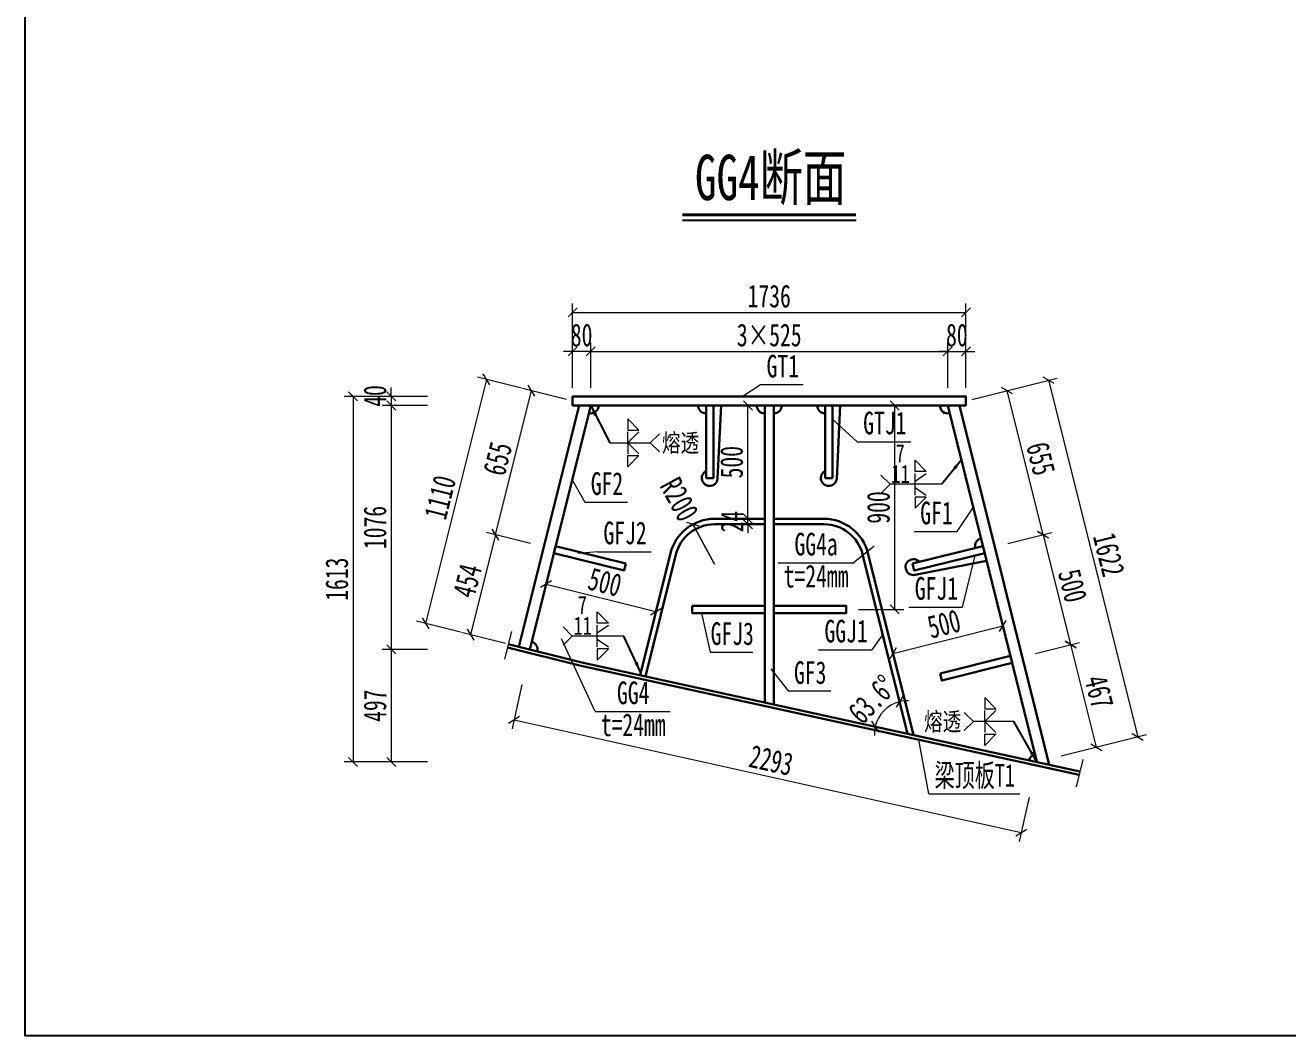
# Model space of a CAD drawing. Header units: millimetres. Extents: x -89049 to 410567, y -307459 to -100425.
# Drawn here: x 119973 to 125545, y -267986 to -263526 of the extents above; entities that cross this region are included whole.
import ezdxf
from ezdxf.enums import TextEntityAlignment as Align

# ---------------------------------------------------------------- set-up
doc = ezdxf.new("R2010")
doc.units = ezdxf.units.MM
doc.layers.get('Defpoints').update_dxf_attribs({"color": 8})
for name, color, linetype, lineweight in [('Dim', 4, 'Continuous', 15), ('文字', 7, 'Continuous', 15), ('标注线及字体', 2, 'Continuous', 15), ('桥 构造粗实', 1, 'Continuous', 30), ('细实线', 4, 'Continuous', 15)]:
    doc.layers.add(name, color=color, linetype=linetype, lineweight=lineweight)
doc.layers.add('Text', color=4, linetype='Continuous')
doc.styles.add('111', font='', dxfattribs={"width": 0.7})
doc.styles.add('BM_Dim', font='', dxfattribs={"width": 0.85})
doc.styles.add('SMEDI', font='', dxfattribs={"width": 0.75})
doc.styles.get("Standard").update_dxf_attribs({"font": ''})
doc.styles.get('111').set_extended_font_data('仿宋_GB2312')
doc.styles.get('BM_Dim').set_extended_font_data('仿宋_GB2312')
doc.styles.get('SMEDI').set_extended_font_data('仿宋_GB2312')
doc.styles.get('Standard').set_extended_font_data('仿宋_GB2312')
doc.dimstyles.new('200', dxfattribs={"dimscale": 0, "dimtxt": 2.5, "dimasz": 1, "dimexe": 1, "dimexo": 1, "dimgap": 0.6, "dimtad": 1, "dimdec": 0, "dimdsep": 46, "dimtxsty": '111', "dimblk": 'OBLIQUE', "dimcen": 0, "dimclrd": 4, "dimclre": 4, "dimclrt": 4, "dimadec": 1, "dimazin": 2, "dimtfac": 1, "dimtdec": 0, "dimtix": 1, "dimtmove": 2, "dimatfit": 3, "dimfxl": 4, "dimfxlon": 1, "dimtolj": 1, "dimlwd": -1, "dimlwe": -1, "dimarcsym": 0})
doc.dimstyles.new('MSteel_1.0_1.0', dxfattribs={"dimtxt": 3, "dimasz": 1.2, "dimexe": 1, "dimexo": 1, "dimgap": 1, "dimtad": 3, "dimtoh": 1, "dimdec": 0, "dimzin": 0, "dimdsep": 46, "dimtxsty": 'Standard', "dimblk": 'ARCHTICK', "dimcen": 0.09, "dimclrd": 3, "dimclre": 3, "dimadec": 0, "dimazin": 0, "dimtfac": 1, "dimtdec": 4, "dimtofl": 0, "dimtmove": 0, "dimatfit": 3, "dimfxl": 1, "dimtolj": 1, "dimtzin": 0, "dimarcsym": 0})

# ---------------------------------------------------------------- blocks, each defined once
blk = doc.blocks.new('28-280过焊孔')
at = {"layer": '桥 构造粗实', "color": 7}
blk.add_line((51, 0), (35, 321.7), dxfattribs=at)
for centre, start, end in [((0, 320), 2.8591, 242.8016), ((-16, 0), 90, 180)]:
    blk.add_arc(centre, 35, start, end, dxfattribs=at)
blk = doc.blocks.new('_Oblique')
at = {"color": 0, "linetype": 'ByBlock', "lineweight": -2}
blk.add_line((-0.5, -0.5), (0.5, 0.5), dxfattribs=at)
blk = doc.blocks.new('*D2071')
at = {"layer": 'Defpoints', "color": 0, "transparency": 16777216}
for p in [(122199.5, -266280.7), (124437.8, -266777.4), (124368.7, -267088.7)]:
    blk.add_point(p, dxfattribs=at)
at = {"layer": '细实线', "color": 4, "transparency": 16777216}
for p, q in [((122165, -266435.8), (122121.7, -266631)), ((122130.4, -266592), (124368.7, -267088.7)), ((124403.4, -266932.5), (124360, -267127.8))]:
    blk.add_line(p, q, dxfattribs=at)
at = {"layer": '细实线', "color": 4, "transparency": 16777216, "xscale": 40, "yscale": 40, "zscale": 40}
for p, rotation in [((122130.4, -266592), 167.4872727370561), ((124368.7, -267088.7), 347.4872727370562)]:
    blk.add_blockref('_Oblique', p, dxfattribs=dict(at, rotation=rotation))
at = {"layer": '细实线', "color": 4, "transparency": 16777216, "insert": (123265, -266770.5), "char_height": 100, "attachment_point": 5, "rotation": 347.4873, "style": '111'}
blk.add_mtext('\\A1;2293', dxfattribs=at)
blk = doc.blocks.new('全融透2')
at = {"layer": 'Dim'}
blk.add_line((0, 0), (-4.48, 0), dxfattribs=at)
for points in [[(-3.23, 2.65), (-3.23, 1.41), (-2, 1.41)], [(-3.23, -2.65), (-3.23, -1.41), (-2, -1.41)]]:
    blk.add_lwpolyline(points, close=True, dxfattribs=at)
for points in [[(-5.48, 1), (-4.48, 0), (-5.48, -1)], [(-2, 1.21), (-3.23, 0), (-3.23, 1.21)], [(-2, -1.21), (-3.23, 0), (-3.23, -1.21)]]:
    blk.add_lwpolyline(points, dxfattribs=at)
at = {"layer": 'Text', "style": 'SMEDI', "width": 0.75}
blk.add_text('熔透', height=2, dxfattribs=at).set_placement((-9.92, 0), align=Align.MIDDLE_LEFT)
blk = doc.blocks.new('_ArchTick')
at = {"color": 0, "linetype": 'ByBlock', "const_width": 0.15}
blk.add_lwpolyline([(-0.5, -0.5), (0.5, 0.5)], dxfattribs=at)
blk = doc.blocks.new('全融透1')
at = {"layer": 'Dim'}
blk.add_line((0, 0), (4.48, 0), dxfattribs=at)
for points in [[(2, 2.65), (2, 1.41), (3.23, 1.41)], [(2, -2.65), (2, -1.41), (3.23, -1.41)]]:
    blk.add_lwpolyline(points, close=True, dxfattribs=at)
for points in [[(3.23, 1.21), (2, 0), (2, 1.21)], [(3.23, -1.21), (2, 0), (2, -1.21)], [(5.48, 1), (4.48, 0), (5.48, -1)]]:
    blk.add_lwpolyline(points, dxfattribs=at)
at = {"layer": 'Text', "style": 'SMEDI', "width": 0.75}
blk.add_text('熔透', height=2, dxfattribs=at).set_placement((5.77, 0), align=Align.MIDDLE_LEFT)
blk = doc.blocks.new('半融透2')
at = {"layer": 'Dim'}
for p, q in [((0, 0), (-5.71, 0)), ((-2.95, 0.34), (-1.72, 1.21)), ((-2.95, -0.34), (-1.72, -1.21))]:
    blk.add_line(p, q, dxfattribs=at)
for points in [[(-1.72, 1.41), (-2.95, 1.41), (-2.95, 2.65)], [(-1.72, -1.41), (-2.95, -1.41), (-2.95, -2.65)]]:
    blk.add_lwpolyline(points, close=True, dxfattribs=at)
for points in [[(-6.71, -1), (-5.71, 0), (-6.71, 1)], [(-2.95, -1.21), (-2.95, 0), (-2.95, 1.21)]]:
    blk.add_lwpolyline(points, dxfattribs=at)
at = {"layer": 'Text', "style": 'SMEDI', "width": 0.75}
blk.add_text('7', height=2, dxfattribs=at).set_placement((-5.1, 3.42), align=Align.MIDDLE_LEFT)
blk = doc.blocks.new('*D2108')
at = {"layer": 'Defpoints', "color": 0, "transparency": 16777216}
for p in [(122388.6, -264965.4), (122388.6, -265204.2), (122468.6, -265204.2)]:
    blk.add_point(p, dxfattribs=at)
at = {"layer": '细实线', "color": 4, "transparency": 16777216}
for p, q in [((122388.6, -264965.4), (122348.6, -264965.4)), ((122388.6, -265125.4), (122388.6, -264925.4)), ((122468.6, -264965.4), (122388.6, -264965.4)), ((122468.6, -265125.4), (122468.6, -264925.4)), ((122468.6, -264965.4), (122508.6, -264965.4))]:
    blk.add_line(p, q, dxfattribs=at)
at = {"layer": '细实线', "color": 4, "transparency": 16777216, "xscale": 40, "yscale": 40, "zscale": 40}
blk.add_blockref('_Oblique', (122388.6, -264965.4), dxfattribs=at)
at = {"layer": '细实线', "color": 4, "transparency": 16777216, "xscale": 40, "yscale": 40, "zscale": 40, "rotation": 180}
blk.add_blockref('_Oblique', (122468.6, -264965.4), dxfattribs=at)
at = {"layer": '细实线', "color": 4, "transparency": 16777216, "insert": (122428.6, -264893.8), "char_height": 100, "attachment_point": 5, "style": '111'}
blk.add_mtext('\\A1;80', dxfattribs=at)
blk = doc.blocks.new('*D2109')
at = {"layer": 'Defpoints', "color": 0, "transparency": 16777216}
for p in [(124044.5, -264965.4), (122468.6, -265204.2), (124044.5, -265204.1)]:
    blk.add_point(p, dxfattribs=at)
at = {"layer": '细实线', "color": 4, "transparency": 16777216}
for p, q in [((122468.6, -265125.4), (122468.6, -264925.4)), ((122468.6, -264965.4), (124044.5, -264965.4)), ((124044.5, -265125.4), (124044.5, -264925.4))]:
    blk.add_line(p, q, dxfattribs=at)
at = {"layer": '细实线', "color": 4, "transparency": 16777216, "xscale": 40, "yscale": 40, "zscale": 40, "rotation": 180}
blk.add_blockref('_Oblique', (122468.6, -264965.4), dxfattribs=at)
at = {"layer": '细实线', "color": 4, "transparency": 16777216, "xscale": 40, "yscale": 40, "zscale": 40}
blk.add_blockref('_Oblique', (124044.5, -264965.4), dxfattribs=at)
at = {"layer": '细实线', "color": 4, "transparency": 16777216, "insert": (123256.5, -264893.8), "char_height": 100, "attachment_point": 5, "style": '111'}
blk.add_mtext('\\A1;3×525', dxfattribs=at)
blk = doc.blocks.new('*D2110')
at = {"layer": 'Defpoints', "color": 0, "transparency": 16777216}
for p in [(124124.5, -264965.4), (124044.5, -265204.1), (124124.5, -265203.2)]:
    blk.add_point(p, dxfattribs=at)
at = {"layer": '细实线', "color": 4, "transparency": 16777216}
for p, q in [((124044.5, -264965.4), (124004.5, -264965.4)), ((124044.5, -265125.4), (124044.5, -264925.4)), ((124044.5, -264965.4), (124124.5, -264965.4)), ((124124.5, -265125.4), (124124.5, -264925.4)), ((124124.5, -264965.4), (124164.5, -264965.4))]:
    blk.add_line(p, q, dxfattribs=at)
at = {"layer": '细实线', "color": 4, "transparency": 16777216, "xscale": 40, "yscale": 40, "zscale": 40}
blk.add_blockref('_Oblique', (124044.5, -264965.4), dxfattribs=at)
at = {"layer": '细实线', "color": 4, "transparency": 16777216, "xscale": 40, "yscale": 40, "zscale": 40, "rotation": 180}
blk.add_blockref('_Oblique', (124124.5, -264965.4), dxfattribs=at)
at = {"layer": '细实线', "color": 4, "transparency": 16777216, "insert": (124084.5, -264893.8), "char_height": 100, "attachment_point": 5, "style": '111'}
blk.add_mtext('\\A1;80', dxfattribs=at)
blk = doc.blocks.new('*D2111')
at = {"layer": 'Defpoints', "color": 0, "transparency": 16777216}
for p in [(124124.5, -264793.4), (122388.6, -265164.2), (124124.5, -265164.1)]:
    blk.add_point(p, dxfattribs=at)
at = {"layer": '细实线', "color": 4, "transparency": 16777216}
for p, q in [((122388.6, -264953.4), (122388.6, -264753.4)), ((122388.6, -264793.4), (124124.5, -264793.4)), ((124124.5, -264953.4), (124124.5, -264753.4))]:
    blk.add_line(p, q, dxfattribs=at)
at = {"layer": '细实线', "color": 4, "transparency": 16777216, "xscale": 40, "yscale": 40, "zscale": 40, "rotation": 180}
blk.add_blockref('_Oblique', (122388.6, -264793.4), dxfattribs=at)
at = {"layer": '细实线', "color": 4, "transparency": 16777216, "xscale": 40, "yscale": 40, "zscale": 40}
blk.add_blockref('_Oblique', (124124.5, -264793.4), dxfattribs=at)
at = {"layer": '细实线', "color": 4, "transparency": 16777216, "insert": (123256.5, -264721.9), "char_height": 100, "attachment_point": 5, "style": '111'}
blk.add_mtext('\\A1;1736', dxfattribs=at)
blk = doc.blocks.new('*D2130')
at = {"layer": 'Defpoints', "color": 0, "transparency": 16777216}
for p in [(122207.1, -265138.6), (122468.9, -265204.2), (122309.7, -265839.8)]:
    blk.add_point(p, dxfattribs=at)
at = {"layer": '细实线', "color": 4, "transparency": 16777216}
for p, q in [((122362.3, -265177.5), (122168.3, -265128.9)), ((122047.9, -265774.2), (122207.1, -265138.6)), ((122203.1, -265813.1), (122009.1, -265764.5))]:
    blk.add_line(p, q, dxfattribs=at)
at = {"layer": '细实线', "color": 4, "transparency": 16777216, "xscale": 40, "yscale": 40, "zscale": 40}
for p, rotation in [((122207.1, -265138.6), 75.94063337648075), ((122047.9, -265774.2), 255.9406333764807)]:
    blk.add_blockref('_Oblique', p, dxfattribs=dict(at, rotation=rotation))
at = {"layer": '细实线', "color": 4, "transparency": 16777216, "insert": (122058.1, -265439), "char_height": 100, "attachment_point": 5, "rotation": 75.9406, "style": '111'}
blk.add_mtext('\\A1;655', dxfattribs=at)
blk = doc.blocks.new('*D2131')
at = {"layer": 'Defpoints', "color": 0, "transparency": 16777216}
for p in [(122468.9, -265204.2), (121739.2, -266165.6), (122199.6, -266280.7)]:
    blk.add_point(p, dxfattribs=at)
at = {"layer": '细实线', "color": 4, "transparency": 16777216}
for p, q in [((122008.5, -265089), (121739.2, -266165.6)), ((122163.7, -265127.8), (121969.7, -265079.3)), ((121894.4, -266204.4), (121700.4, -266155.9))]:
    blk.add_line(p, q, dxfattribs=at)
at = {"layer": '细实线', "color": 4, "transparency": 16777216, "xscale": 40, "yscale": 40, "zscale": 40}
for p, rotation in [((122008.5, -265089), 75.9564740430607), ((121739.2, -266165.6), 255.9564740430607)]:
    blk.add_blockref('_Oblique', p, dxfattribs=dict(at, rotation=rotation))
at = {"layer": '细实线', "color": 4, "transparency": 16777216, "insert": (121804.4, -265609.9), "char_height": 100, "attachment_point": 5, "rotation": 75.9565, "style": '111'}
blk.add_mtext('\\A1;1110', dxfattribs=at)
blk = doc.blocks.new('*D2134')
at = {"layer": 'Defpoints', "color": 0, "transparency": 16777216}
for p in [(122309.7, -265839.8), (121937.9, -266215.4), (122199.6, -266280.7)]:
    blk.add_point(p, dxfattribs=at)
at = {"layer": '细实线', "color": 4, "transparency": 16777216}
for p, q in [((122048, -265774.4), (121937.9, -266215.4)), ((122203.2, -265813.2), (122009.2, -265764.7)), ((122093.1, -266254.1), (121899.1, -266205.7))]:
    blk.add_line(p, q, dxfattribs=at)
at = {"layer": '细实线', "color": 4, "transparency": 16777216, "xscale": 40, "yscale": 40, "zscale": 40}
for p, rotation in [((122048, -265774.4), 75.97931188525824), ((121937.9, -266215.4), 255.9793118852582)]:
    blk.add_blockref('_Oblique', p, dxfattribs=dict(at, rotation=rotation))
at = {"layer": '细实线', "color": 4, "transparency": 16777216, "insert": (121924.5, -265977.8), "char_height": 100, "attachment_point": 5, "rotation": 75.9793, "style": '111'}
blk.add_mtext('\\A1;454', dxfattribs=at)
blk = doc.blocks.new('*D2150')
at = {"layer": 'Defpoints', "color": 0, "transparency": 16777216}
for p in [(124306, -265138.6), (124044.2, -265204.2), (124203.4, -265839.8)]:
    blk.add_point(p, dxfattribs=at)
at = {"layer": '细实线', "color": 4, "transparency": 16777216}
for p, q in [((124150.7, -265177.5), (124344.8, -265128.9)), ((124465.1, -265774.2), (124306, -265138.6)), ((124309.9, -265813.1), (124503.9, -265764.5))]:
    blk.add_line(p, q, dxfattribs=at)
at = {"layer": '细实线', "color": 4, "transparency": 16777216, "xscale": 40, "yscale": 40, "zscale": 40}
for p, rotation in [((124306, -265138.6), 104.0593477745099), ((124465.1, -265774.2), 284.0593477745098)]:
    blk.add_blockref('_Oblique', p, dxfattribs=dict(at, rotation=rotation))
at = {"layer": '细实线', "color": 4, "transparency": 16777216, "insert": (124455, -265439), "char_height": 100, "attachment_point": 5, "rotation": 284.0593, "style": '111'}
blk.add_mtext('\\A1;655', dxfattribs=at)
blk = doc.blocks.new('*D2151')
at = {"layer": 'Defpoints', "color": 0, "transparency": 16777216}
for p in [(124044.2, -265204.2), (124882.4, -266666.2), (124437.8, -266777.4)]:
    blk.add_point(p, dxfattribs=at)
at = {"layer": '细实线', "color": 4, "transparency": 16777216}
for p, q in [((124333.6, -265131.7), (124527.7, -265083.2)), ((124488.9, -265092.9), (124882.4, -266666.2)), ((124727.2, -266705), (124921.2, -266656.5))]:
    blk.add_line(p, q, dxfattribs=at)
at = {"layer": '细实线', "color": 4, "transparency": 16777216, "xscale": 40, "yscale": 40, "zscale": 40}
for p, rotation in [((124488.9, -265092.9), 104.0452885664185), ((124882.4, -266666.2), 284.0452885664185)]:
    blk.add_blockref('_Oblique', p, dxfattribs=dict(at, rotation=rotation))
at = {"layer": '细实线', "color": 4, "transparency": 16777216, "insert": (124755.1, -265862.2), "char_height": 100, "attachment_point": 5, "rotation": 284.0453, "style": '111'}
blk.add_mtext('\\A1;1622', dxfattribs=at)
blk = doc.blocks.new('*D2152')
at = {"layer": 'Defpoints', "color": 0, "transparency": 16777216}
for p in [(124203.4, -265839.8), (124586.2, -266259.4), (124324.6, -266324.8)]:
    blk.add_point(p, dxfattribs=at)
at = {"layer": '细实线', "color": 4, "transparency": 16777216}
for p, q in [((124309.7, -265813.2), (124503.8, -265764.7)), ((124465, -265774.4), (124586.2, -266259.4)), ((124431, -266298.2), (124625, -266249.7))]:
    blk.add_line(p, q, dxfattribs=at)
at = {"layer": '细实线', "color": 4, "transparency": 16777216, "xscale": 40, "yscale": 40, "zscale": 40}
for p, rotation in [((124465, -265774.4), 104.035832590156), ((124586.2, -266259.4), 284.035832590156)]:
    blk.add_blockref('_Oblique', p, dxfattribs=dict(at, rotation=rotation))
at = {"layer": '细实线', "color": 4, "transparency": 16777216, "insert": (124595, -265999.5), "char_height": 100, "attachment_point": 5, "rotation": 284.0358, "style": '111'}
blk.add_mtext('\\A1;500', dxfattribs=at)
blk = doc.blocks.new('*D2153')
at = {"layer": 'Defpoints', "color": 0, "transparency": 16777216}
for p in [(124324.6, -266324.8), (124699.4, -266712), (124437.8, -266777.4)]:
    blk.add_point(p, dxfattribs=at)
at = {"layer": '细实线', "color": 4, "transparency": 16777216}
for p, q in [((124431, -266298.2), (124625, -266249.7)), ((124586.2, -266259.4), (124699.4, -266712)), ((124544.2, -266750.8), (124738.2, -266702.3))]:
    blk.add_line(p, q, dxfattribs=at)
at = {"layer": '细实线', "color": 4, "transparency": 16777216, "xscale": 40, "yscale": 40, "zscale": 40}
for p, rotation in [((124586.2, -266259.4), 104.0356763783183), ((124699.4, -266712), 284.0356763783183)]:
    blk.add_blockref('_Oblique', p, dxfattribs=dict(at, rotation=rotation))
at = {"layer": '细实线', "color": 4, "transparency": 16777216, "insert": (124712.2, -266468.4), "char_height": 100, "attachment_point": 5, "rotation": 284.0357, "style": '111'}
blk.add_mtext('\\A1;467', dxfattribs=at)
blk = doc.blocks.new('*D2162')
at = {"layer": 'Defpoints', "color": 0, "transparency": 16777216}
for p in [(122388.6, -265164.2), (121588.6, -265204.2), (122388.6, -265204.2)]:
    blk.add_point(p, dxfattribs=at)
at = {"layer": '细实线', "color": 4, "transparency": 16777216}
for p, q in [((121588.6, -265164.2), (121588.6, -265124.2)), ((121748.6, -265164.2), (121548.6, -265164.2)), ((121588.6, -265164.2), (121588.6, -265204.2)), ((121748.6, -265204.2), (121548.6, -265204.2)), ((121588.6, -265204.2), (121588.6, -265244.2))]:
    blk.add_line(p, q, dxfattribs=at)
at = {"layer": '细实线', "color": 4, "transparency": 16777216, "xscale": 40, "yscale": 40, "zscale": 40}
for p, rotation in [((121588.6, -265164.2), 270), ((121588.6, -265204.2), 90)]:
    blk.add_blockref('_Oblique', p, dxfattribs=dict(at, rotation=rotation))
at = {"layer": '细实线', "color": 4, "transparency": 16777216, "insert": (121517, -265162.1), "char_height": 100, "attachment_point": 5, "rotation": 90, "style": '111'}
blk.add_mtext('\\A1;40', dxfattribs=at)
blk = doc.blocks.new('*D2163')
at = {"layer": 'Defpoints', "color": 0, "transparency": 16777216}
for p in [(122388.6, -265204.2), (121588.6, -266280.6), (122199.2, -266280.6)]:
    blk.add_point(p, dxfattribs=at)
at = {"layer": '细实线', "color": 4, "transparency": 16777216}
for p, q in [((121748.6, -265204.2), (121548.6, -265204.2)), ((121588.6, -265204.2), (121588.6, -266280.6)), ((121748.6, -266280.6), (121548.6, -266280.6))]:
    blk.add_line(p, q, dxfattribs=at)
at = {"layer": '细实线', "color": 4, "transparency": 16777216, "xscale": 40, "yscale": 40, "zscale": 40}
for p, rotation in [((121588.6, -265204.2), 90), ((121588.6, -266280.6), 270)]:
    blk.add_blockref('_Oblique', p, dxfattribs=dict(at, rotation=rotation))
at = {"layer": '细实线', "color": 4, "transparency": 16777216, "insert": (121517, -265742.4), "char_height": 100, "attachment_point": 5, "rotation": 90, "style": '111'}
blk.add_mtext('\\A1;1076', dxfattribs=at)
blk = doc.blocks.new('*D2164')
at = {"layer": 'Defpoints', "color": 0, "transparency": 16777216}
for p in [(122199.2, -266280.6), (121588.6, -266777.4), (124437.8, -266777.4)]:
    blk.add_point(p, dxfattribs=at)
at = {"layer": '细实线', "color": 4, "transparency": 16777216}
for p, q in [((121748.6, -266280.6), (121548.6, -266280.6)), ((121588.6, -266280.6), (121588.6, -266777.4)), ((121748.6, -266777.4), (121548.6, -266777.4))]:
    blk.add_line(p, q, dxfattribs=at)
at = {"layer": '细实线', "color": 4, "transparency": 16777216, "xscale": 40, "yscale": 40, "zscale": 40}
for p, rotation in [((121588.6, -266280.6), 90), ((121588.6, -266777.4), 270)]:
    blk.add_blockref('_Oblique', p, dxfattribs=dict(at, rotation=rotation))
at = {"layer": '细实线', "color": 4, "transparency": 16777216, "insert": (121517, -266529), "char_height": 100, "attachment_point": 5, "rotation": 90, "style": '111'}
blk.add_mtext('\\A1;497', dxfattribs=at)
blk = doc.blocks.new('*D2165')
at = {"layer": 'Defpoints', "color": 0, "transparency": 16777216}
for p in [(122388.6, -265164.2), (121420.2, -266777.4), (124437.8, -266777.4)]:
    blk.add_point(p, dxfattribs=at)
at = {"layer": '细实线', "color": 4, "transparency": 16777216}
for p, q in [((121580.2, -265164.2), (121380.2, -265164.2)), ((121420.2, -265164.2), (121420.2, -266777.4)), ((121580.2, -266777.4), (121380.2, -266777.4))]:
    blk.add_line(p, q, dxfattribs=at)
at = {"layer": '细实线', "color": 4, "transparency": 16777216, "xscale": 40, "yscale": 40, "zscale": 40}
for p, rotation in [((121420.2, -265164.2), 90), ((121420.2, -266777.4), 270)]:
    blk.add_blockref('_Oblique', p, dxfattribs=dict(at, rotation=rotation))
at = {"layer": '细实线', "color": 4, "transparency": 16777216, "insert": (121348.7, -265970.8), "char_height": 100, "attachment_point": 5, "rotation": 90, "style": '111'}
blk.add_mtext('\\A1;1613', dxfattribs=at)
blk = doc.blocks.new('*D2175')
at = {"layer": 'Defpoints', "color": 0, "transparency": 16777216}
for p in [(122305.2, -265857.8), (122790.3, -265979.1), (122756.6, -266113.7)]:
    blk.add_point(p, dxfattribs=at)
at = {"layer": '细实线', "color": 4, "transparency": 16777216}
for p, q in [((122295.5, -265896.6), (122261.8, -266031.2)), ((122271.5, -265992.4), (122756.6, -266113.7)), ((122780.6, -266017.9), (122746.9, -266152.5))]:
    blk.add_line(p, q, dxfattribs=at)
at = {"layer": '细实线', "color": 4, "transparency": 16777216, "xscale": 40, "yscale": 40, "zscale": 40}
for p, rotation in [((122271.5, -265992.4), 165.9641674661375), ((122756.6, -266113.7), 345.9641674661374)]:
    blk.add_blockref('_Oblique', p, dxfattribs=dict(at, rotation=rotation))
at = {"layer": '细实线', "color": 4, "transparency": 16777216, "insert": (122531.4, -265983.6), "char_height": 100, "attachment_point": 5, "rotation": 345.9642, "style": '111'}
blk.add_mtext('\\A1;500', dxfattribs=at)
blk = doc.blocks.new('*D2177')
at = {"layer": 'Defpoints', "color": 0, "transparency": 16777216}
for p in [(124243.7, -266001.3), (123758.7, -266122.6), (124287.7, -266176.9)]:
    blk.add_point(p, dxfattribs=at)
at = {"layer": '细实线', "color": 4, "transparency": 16777216}
for p, q in [((124253.5, -266040.1), (124297.4, -266215.7)), ((123768.4, -266161.4), (123812.3, -266337)), ((123802.6, -266298.2), (124287.7, -266176.9))]:
    blk.add_line(p, q, dxfattribs=at)
at = {"layer": '细实线', "color": 4, "transparency": 16777216, "xscale": 40, "yscale": 40, "zscale": 40}
for p, rotation in [((124287.7, -266176.9), 14.03583253364443), ((123802.6, -266298.2), 194.0358325336445)]:
    blk.add_blockref('_Oblique', p, dxfattribs=dict(at, rotation=rotation))
at = {"layer": '细实线', "color": 4, "transparency": 16777216, "insert": (124027.8, -266168.1), "char_height": 100, "attachment_point": 5, "rotation": 14.0358, "style": '111'}
blk.add_mtext('\\A1;500', dxfattribs=at)
blk = doc.blocks.new('*D2182')
at = {"layer": 'Defpoints', "color": 0, "transparency": 16777216}
for p in [(123162.5, -265704.2), (123274.2, -265704.2), (123274.2, -265728.2)]:
    blk.add_point(p, dxfattribs=at)
at = {"layer": '细实线', "color": 4, "transparency": 16777216}
for p, q in [((123162.5, -265704.2), (123162.5, -265664.2)), ((123234.2, -265704.2), (123122.5, -265704.2)), ((123234.2, -265728.2), (123122.5, -265728.2)), ((123162.5, -265728.2), (123162.5, -265704.2)), ((123162.5, -265728.2), (123162.5, -265768.2))]:
    blk.add_line(p, q, dxfattribs=at)
at = {"layer": '细实线', "color": 4, "transparency": 16777216, "xscale": 40, "yscale": 40, "zscale": 40}
for p, rotation in [((123162.5, -265704.2), 270), ((123162.5, -265728.2), 90)]:
    blk.add_blockref('_Oblique', p, dxfattribs=dict(at, rotation=rotation))
at = {"layer": '细实线', "color": 4, "transparency": 16777216, "insert": (123092, -265716.2), "char_height": 100, "attachment_point": 5, "rotation": 90, "style": '111'}
blk.add_mtext('\\A1;24', dxfattribs=at)
blk = doc.blocks.new('*D2183')
at = {"layer": 'Defpoints', "color": 0, "transparency": 16777216}
for p in [(123162.5, -265204.1), (123274.2, -265204.1), (123274.2, -265704.2)]:
    blk.add_point(p, dxfattribs=at)
at = {"layer": '细实线', "color": 4, "transparency": 16777216}
for p, q in [((123234.2, -265204.1), (123122.5, -265204.1)), ((123162.5, -265704.2), (123162.5, -265204.1)), ((123234.2, -265704.2), (123122.5, -265704.2))]:
    blk.add_line(p, q, dxfattribs=at)
at = {"layer": '细实线', "color": 4, "transparency": 16777216, "xscale": 40, "yscale": 40, "zscale": 40}
for p, rotation in [((123162.5, -265204.1), 90), ((123162.5, -265704.2), 270)]:
    blk.add_blockref('_Oblique', p, dxfattribs=dict(at, rotation=rotation))
at = {"layer": '细实线', "color": 4, "transparency": 16777216, "insert": (123090.9, -265454.2), "char_height": 100, "attachment_point": 5, "rotation": 90, "style": '111'}
blk.add_mtext('\\A1;500', dxfattribs=at)
blk = doc.blocks.new('*D2186')
at = {"layer": 'Defpoints', "color": 0, "transparency": 16777216}
for p in [(122919.5, -265728.5), (123015.1, -265904.2)]:
    blk.add_point(p, dxfattribs=at)
at = {"layer": '细实线', "color": 4, "transparency": 16777216}
for p, q in [((122919.5, -265728.5), (123015.1, -265904.2)), ((123015.1, -265904.2), (122919.5, -265728.5))]:
    blk.add_line(p, q, dxfattribs=at)
at = {"layer": '细实线', "color": 4, "transparency": 16777216, "xscale": 40, "yscale": 40, "zscale": 40, "rotation": 118.574258842045}
blk.add_blockref('_Oblique', (122919.5, -265728.5), dxfattribs=at)
at = {"layer": '细实线', "color": 4, "transparency": 16777216, "insert": (122859.4, -265618.2), "char_height": 100, "attachment_point": 5, "rotation": 298.5743, "style": '111'}
blk.add_mtext('\\A1;R200', dxfattribs=at)
blk = doc.blocks.new('*D4486')
at = {"layer": 'Defpoints', "color": 0, "transparency": 16777216}
for p in [(123596.5, -265204.2), (123810.2, -265204.2), (123596.5, -266104.2)]:
    blk.add_point(p, dxfattribs=at)
at = {"layer": '细实线', "color": 4, "transparency": 16777216}
for p, q in [((123650.2, -265204.2), (123850.2, -265204.2)), ((123810.2, -266104.2), (123810.2, -265204.2)), ((123650.2, -266104.2), (123850.2, -266104.2))]:
    blk.add_line(p, q, dxfattribs=at)
at = {"layer": '细实线', "color": 4, "transparency": 16777216, "xscale": 40, "yscale": 40, "zscale": 40}
for p, rotation in [((123810.2, -265204.2), 90), ((123810.2, -266104.2), 270)]:
    blk.add_blockref('_Oblique', p, dxfattribs=dict(at, rotation=rotation))
at = {"layer": '细实线', "color": 4, "transparency": 16777216, "insert": (123738.6, -265654.2), "char_height": 100, "attachment_point": 5, "rotation": 90, "style": '111'}
blk.add_mtext('\\A1;900', dxfattribs=at)
blk = doc.blocks.new('*D4536')
at = {"layer": 'Defpoints', "color": 0, "transparency": 16777216}
for p in [(123668.7, -265861.5), (122429.7, -266338.1), (123782.5, -266533.7), (123866.4, -266652.4), (124627.6, -266819)]:
    blk.add_point(p, dxfattribs=at)
at = {"layer": '细实线', "color": 4, "transparency": 16777216}
for start, end in [(104.0361, 167.6607), (88.218, 104.0361), (167.6607, 183.4787)]:
    blk.add_arc((123866.4, -266652.4), 145.3, start, end, dxfattribs=at)
at = {"layer": '细实线', "color": 4, "transparency": 16777216, "xscale": 40, "yscale": 40, "zscale": 40}
for p, rotation in [((123831.2, -266511.4), 194.0360663278278), ((123724.4, -266621.4), 77.66071272345046)]:
    blk.add_blockref('_Oblique', p, dxfattribs=dict(at, rotation=rotation))
at = {"layer": '细实线', "color": 4, "transparency": 16777216, "insert": (123710.8, -266501.3), "char_height": 100, "attachment_point": 5, "rotation": 45.8484, "style": '111'}
blk.add_mtext('\\A1;63.6%%d', dxfattribs=at)

msp = doc.modelspace()

# ---------------------------------------------------------------- linework, layer by layer
at = {"color": 4}
msp.add_line((122873.5, -264386.7), (123639.5, -264386.7), dxfattribs=at)
at = {"color": 6, "const_width": 14.4}
msp.add_lwpolyline([(122873.5, -264362.7), (123639.5, -264362.7)], dxfattribs=at)
at = {"layer": 'Defpoints'}
msp.add_lwpolyline([(119973.4, -257753.6), (135373.4, -257753.6), (135373.4, -267985.6), (119973.4, -267985.6)], close=True, dxfattribs=at)
at = {"layer": '桥 构造粗实'}
for p, q in [((122417.1, -265204.2), (122151, -266268.6)), ((122468.6, -265204.2), (122199.5, -266280.7)), ((123236.5, -266514.7), (123236.5, -265204.2)), ((123276.5, -266523.4), (123276.5, -265204.2)), ((124044.5, -265204.1), (124437.8, -266777.4)), ((124096, -265204.1), (124492.3, -266789.4))]:
    msp.add_line(p, q, dxfattribs=at)
msp.add_lwpolyline([(122388.6, -265204.2), (122388.6, -265164.2), (124124.5, -265164.1), (124124.5, -265204.1)], close=True, dxfattribs=at)
at = {"layer": '桥 构造粗实', "color": 7}
for points in [[(122977.9, -265524.2), (123009.9, -265524.2), (123009.9, -265204.2), (122977.9, -265204.2)], [(123503.2, -265524.2), (123535.2, -265524.1), (123535.2, -265204.1), (123503.2, -265204.2)], [(122624, -265901.9), (122616.3, -265932.9), (122305.8, -265855.3), (122313.6, -265824.2)], [(123889, -265901.9), (123896.8, -265932.9), (124207.3, -265855.3), (124199.5, -265824.2)], [(122916.5, -266088.2), (122916.5, -266120.2), (123236.5, -266120.2), (123236.5, -266088.2)], [(123276.5, -266088.2), (123276.5, -266120.2), (123596.5, -266120.2), (123596.5, -266088.2)], [(124010.3, -266386.9), (124018.1, -266418), (124328.5, -266340.4), (124320.8, -266309.3)]]:
    msp.add_lwpolyline(points, close=True, dxfattribs=at)
at = {"layer": '桥 构造粗实'}
for points in [[(123236.5, -265704.2), (123015.1, -265704.2, 0.34415), (122821.1, -265855.6), (122686.4, -266394.3)], [(123236.5, -265728.2), (123015.1, -265728.2, 0.34415), (122844.4, -265861.5), (122709.9, -266399.5)], [(123892.6, -266658.2), (123691.9, -265855.6, 0.344153), (123497.9, -265704.1), (123276.5, -265704.2)], [(123866.4, -266652.4), (123668.7, -265861.5, 0.344153), (123497.9, -265728.1), (123276.5, -265728.2)]]:
    msp.add_lwpolyline(points, format="xyb", dxfattribs=at)
for points in [[(122101.3, -266272.7), (122426, -266353.7), (124623.7, -266834.5)], [(122105.2, -266257.2), (122429.7, -266338.1), (124627.6, -266819)]]:
    msp.add_lwpolyline(points, dxfattribs=at)
for centre, start, end in [((122468.6, -265204.2), 255.9642, 0.0002), ((123236.5, -265204.2), 180, 270), ((123276.5, -265204.2), 270, 360), ((124044.5, -265204.1), 179.9998, 284.0358), ((122199.5, -266280.7), 345.9844, 75.9639), ((124437.8, -266777.4), 104.0361, 167.6607)]:
    msp.add_arc(centre, 35, start, end, dxfattribs=at)
at = {"layer": '细实线'}
for p, q in [((123137.8, -265164.2), (123218.5, -265111.9)), ((123218.5, -265111.9), (123406.7, -265111.9)), ((123644.6, -265364.1), (123538, -265268)), ((123644.6, -265364.1), (123881.2, -265364.1)), ((122386.6, -265532.1), (122442.9, -265630)), ((122442.9, -265630), (122631, -265630)), ((124156.8, -265653.5), (124084.7, -265759.9)), ((123896.6, -265759.9), (124084.7, -265759.9)), ((122498.5, -265849.3), (122413.7, -265857.7)), ((122498.5, -265849.3), (122735, -265849.3)), ((123626.4, -265898.8), (123718.9, -265823.4)), ((123295.6, -265898.8), (123626.4, -265898.8)), ((124108.7, -266094.3), (124165.7, -265865.7)), ((122957.3, -266120.2), (122995.6, -266292.3)), ((123872.1, -266094.3), (124108.7, -266094.3)), ((122119.1, -266201.6), (122088.7, -266323.1)), ((122488.5, -266555), (122339.5, -266234)), ((123710.2, -266282.8), (123758.2, -266215.6)), ((122995.6, -266292.3), (123183.7, -266292.3)), ((123473.7, -266282.8), (123710.2, -266282.8)), ((123263.5, -266366.2), (123339.7, -266464.1)), ((123339.7, -266464.1), (123527.9, -266464.1)), ((122488.5, -266555), (122819.3, -266555)), ((123960.9, -266917.5), (123916.7, -266679.8)), ((124640.8, -266766), (124610.5, -266887.5)), ((123960.9, -266917.5), (124361.8, -266917.5))]:
    msp.add_line(p, q, dxfattribs=at)

# ---------------------------------------------------------------- block references
at = {"layer": '细实线', "xscale": -1}
for p, rotation in [((122993.9, -265204.2), 180.0051313810905), ((123519.2, -265204.2), 180.0051313810905), ((124203.4, -265839.8), 104.036624505605)]:
    msp.add_blockref('28-280过焊孔', p, dxfattribs=dict(at, rotation=rotation))
at = {"layer": '细实线', "xscale": 40, "yscale": 40, "zscale": 40}
for name, p in [('全融透1', (122552.5, -265369)), ('半融透2', (124017.9, -265551.9)), ('半融透2', (122615.4, -266221.4)), ('全融透2', (124336.5, -266598.7))]:
    msp.add_blockref(name, p, dxfattribs=at)

# ---------------------------------------------------------------- texts
at = {"layer": 'Text', "style": 'SMEDI', "width": 0.75}
for p in [(123795.1, -265506.3), (122392.6, -266175.8)]:
    msp.add_text('11', height=80, dxfattribs=at).set_placement(p, align=Align.MIDDLE_LEFT)
at = {"layer": '文字', "style": 'BM_Dim'}
for s, width, p in [('GT1', 0.7, (123316.2, -265110.5)), ('GTJ1', 0.7, (123766.5, -265361.3)), ('GF2', 0.7, (122540.6, -265628.6)), ('GF1', 0.7, (123994.3, -265758.4)), ('GFJ2', 0.7, (122620.3, -265846.4)), ('GG4a', 0.7, (123463.3, -265896)), ('t=24mm', 0.7, (123463.3, -266037.2)), ('GFJ1', 0.7, (123994, -266091.4)), ('GFJ3', 0.7, (123093.3, -266290.8)), ('GGJ1', 0.7, (123595.5, -266279.9)), ('GF3', 0.7, (123437.4, -266462.7)), ('GG4', 0.7, (122656.2, -266552.1)), ('t=24mm', 0.7, (122656.2, -266693.4)), ('梁顶板T1', 0.65, (124163.3, -266916.1))]:
    msp.add_text(s, height=100, dxfattribs=dict(at, width=width)).set_placement(p, align=Align.BOTTOM_CENTER)
at = {"layer": '标注线及字体', "style": '111', "width": 0.7}
msp.add_text('GG4断面', height=200, dxfattribs=at).set_placement((123262.6, -264194.3), align=Align.MIDDLE)

# ---------------------------------------------------------------- dimensions: what is measured, and where the dimension line sits
at = {"layer": '细实线'}
for base, p1, p2, picture, middle in [((124124.5, -264793.4), (122388.6, -265164.2), (124124.5, -265164.1), '*D2111', (123256.5, -264721.9)), ((122388.6, -264965.4), (122468.6, -265204.2), (122388.6, -265204.2), '*D2108', (122428.6, -264893.8)), ((124124.5, -264965.4), (124044.5, -265204.1), (124124.5, -265203.2), '*D2110', (124084.5, -264893.8))]:
    dim = msp.add_linear_dim(base=base, p1=p1, p2=p2, dimstyle='200', override={"dimscale": 40, "dimblk": 'Oblique'}, dxfattribs=at)
    dim.commit()
    dim.dimension.update_dxf_attribs({"geometry": picture, "text_midpoint": middle})
dim = msp.add_linear_dim(base=(124044.5, -264965.4), p1=(122468.6, -265204.2), p2=(124044.5, -265204.1), text='3×525', dimstyle='200', override={"dimscale": 40, "dimtxsty": '111', "dimblk": 'Oblique'}, dxfattribs=at)
dim.commit()
dim.dimension.update_dxf_attribs({"geometry": '*D2109', "text_midpoint": (123256.5, -264893.8)})
for p1, p2, distance, picture, middle in [((122468.9, -265204.2), (122199.6, -266280.7), -474.5, '*D2131', (121804.4, -265609.9)), ((122309.7, -265839.8), (122468.9, -265204.2), 269.8, '*D2130', (122058.1, -265439)), ((124044.2, -265204.2), (124437.8, -266777.4), 458.4, '*D2151', (124755.1, -265862.2)), ((124203.4, -265839.8), (124044.2, -265204.2), -269.8, '*D2150', (124455, -265439)), ((122309.7, -265839.8), (122199.6, -266280.7), -269.7, '*D2134', (121924.5, -265977.8)), ((124203.4, -265839.8), (124324.6, -266324.8), 269.6, '*D2152', (124595, -265999.5)), ((122305.2, -265857.8), (122790.3, -265979.1), -138.8, '*D2175', (122531.4, -265983.6)), ((123758.7, -266122.6), (124243.7, -266001.3), -181, '*D2177', (124027.8, -266168.1)), ((124324.6, -266324.8), (124437.8, -266777.4), 269.6, '*D2153', (124712.2, -266468.4)), ((122199.5, -266280.7), (124437.8, -266777.4), -318.8, '*D2071', (123265, -266770.5))]:
    dim = msp.add_aligned_dim(p1=p1, p2=p2, distance=distance, dimstyle='200', override={"dimscale": 40, "dimblk": 'Oblique'}, dxfattribs=at)
    dim.commit()
    dim.dimension.update_dxf_attribs({"geometry": picture, "text_midpoint": middle})
dim = msp.add_linear_dim(base=(121588.6, -265204.2), p1=(122388.6, -265164.2), p2=(122388.6, -265204.2), angle=90, dimstyle='200', override={"dimscale": 40, "dimblk": 'Oblique'}, dxfattribs=at)
dim.commit()
dim.dimension.update_dxf_attribs({"geometry": '*D2162', "text_midpoint": (121517, -265162.1), "dimtype": 160})
for base, p1, p2, picture, middle in [((121420.2, -266777.4), (122388.6, -265164.2), (124437.8, -266777.4), '*D2165', (121348.7, -265970.8)), ((121588.6, -266280.6), (122388.6, -265204.2), (122199.2, -266280.6), '*D2163', (121517, -265742.4)), ((123162.5, -265204.2), (123274.2, -265704.2), (123274.2, -265204.2), '*D2183', (123090.9, -265454.2)), ((123810.2, -265204.2), (123596.5, -266104.2), (123596.5, -265204.2), '*D4486', (123738.6, -265654.2)), ((123162.5, -265704.2), (123274.2, -265728.2), (123274.2, -265704.2), '*D2182', (123092, -265716.2)), ((121588.6, -266777.4), (122199.2, -266280.6), (124437.8, -266777.4), '*D2164', (121517, -266529))]:
    dim = msp.add_linear_dim(base=base, p1=p1, p2=p2, angle=90, dimstyle='200', override={"dimscale": 40, "dimblk": 'Oblique'}, dxfattribs=at)
    dim.commit()
    dim.dimension.update_dxf_attribs({"geometry": picture, "text_midpoint": middle})
dim = msp.add_radius_dim(center=(123015.1, -265904.2), mpoint=(122919.5, -265728.5), dimstyle='200', override={"dimscale": 40, "dimblk": 'Oblique'}, dxfattribs=at)
dim.commit()
dim.dimension.update_dxf_attribs({"geometry": '*D2186', "text_midpoint": (122859.4, -265618.2), "dimtype": 164})
dim = msp.add_angular_dim_2l(base=(123782.5, -266533.7), line1=((122429.7, -266338.1), (124627.6, -266819)), line2=((123866.4, -266652.4), (123668.7, -265861.5)), dimstyle='200', override={"dimscale": 40, "dimblk": 'Oblique'}, dxfattribs=at)
dim.commit()
dim.dimension.update_dxf_attribs({"geometry": '*D4536', "text_midpoint": (123710.8, -266501.3)})

# ---------------------------------------------------------------- leaders
at = {"layer": 'Dim'}
for points in [[(122468.6, -265204.2), (122552.5, -265369)], [(124104.4, -265443.8), (124017.9, -265551.9)], [(122689.2, -266383.2), (122615.4, -266221.4)], [(124437.8, -266777.4), (124336.5, -266598.7)]]:
    msp.add_leader(points, dimstyle='MSteel_1.0_1.0', override={"dimscale": 40, "dimclrd": 256}, dxfattribs=at)

doc.saveas('drawing.dxf')
